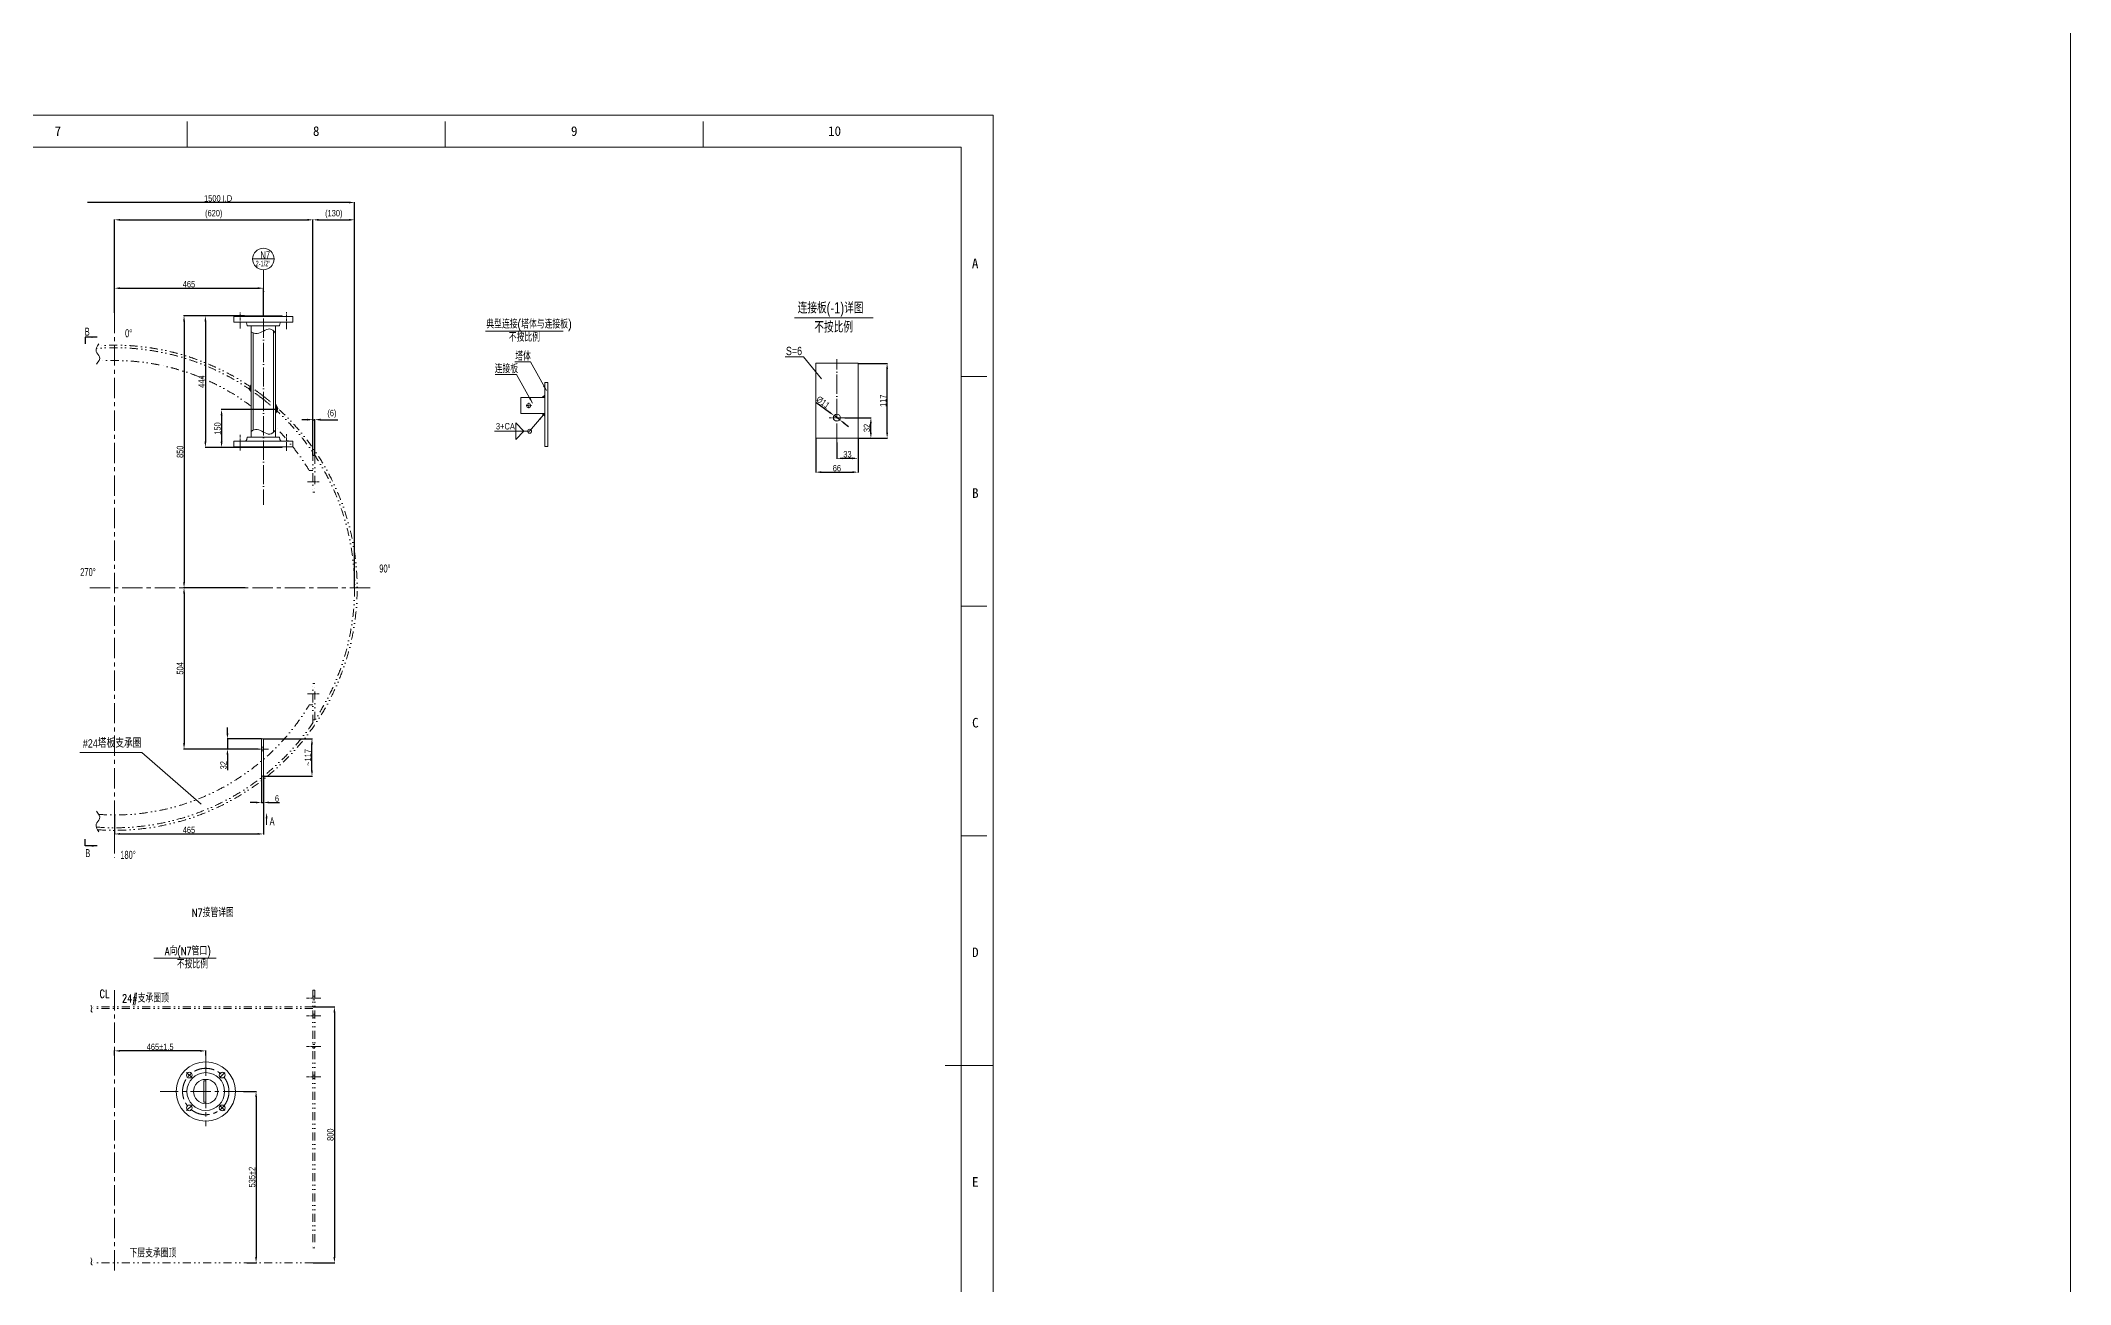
# Model space of a CAD drawing. Header units: millimetres. Extents: x 8160 to 405605, y -30951 to 80400.
# Drawn here: x 380242 to 405605, y 15946 to 31492 of the extents above; entities that cross this region are included whole.
import ezdxf

# ---------------------------------------------------------------- set-up
doc = ezdxf.new("R2010")
doc.units = ezdxf.units.MM
for name, pattern in [('ACAD_ISO04W100', [30.5, 24, -3, 0.5, -3]), ('CENTER', [50.8, 31.75, -6.35, 6.35, -6.35]), ('DIVIDE', [31.75, 12.7, -6.35, 0, -6.35, 0, -6.35]), ('HIDDEN', [9.525, 6.35, -3.175])]:
    doc.linetypes.add(name, pattern=pattern)
doc.layers.get('0').update_dxf_attribs({"lineweight": 13})
doc.layers.get('Defpoints').update_dxf_attribs({"lineweight": 13})
for name, color, linetype, lineweight in [('bh', 7, 'Continuous', 13), ('CENTER', 1, 'CENTER', 13), ('DIM', 7, 'Continuous', 13), ('DIVIDE', 3, 'DIVIDE', 13), ('HIDDEN', 6, 'HIDDEN', 13), ('PROFILE', 4, 'Continuous', 15), ('SEE', 2, 'Continuous', 13)]:
    doc.layers.add(name, color=color, linetype=linetype, lineweight=lineweight)
doc.styles.add('HZ', font='txt.shx', dxfattribs={"width": 0.75, "bigfont": 'tcc_hzdx.shx'})
doc.styles.add('HZDX', font='tcc_simp.shx', dxfattribs={"width": 0.8, "height": 80, "bigfont": 'hzdx.shx'})
doc.styles.add('TCC', font='tcc_simp.shx', dxfattribs={"width": 0.75, "bigfont": 'tcc_hzdx.shx'})
doc.styles.add('图签', font='SimSun.ttf', dxfattribs={"height": 3})
doc.dimstyles.new('uni', dxfattribs={"dimtxt": 90, "dimasz": 70, "dimexe": 5, "dimexo": 0.625, "dimgap": 10, "dimtad": 1, "dimdec": 0, "dimdsep": 46, "dimtxsty": 'HZDX', "dimcen": 2.5, "dimadec": 0, "dimazin": 0, "dimtfac": 1, "dimtdec": 0, "dimtmove": 0, "dimatfit": 3, "dimfxl": 0, "dimarcsym": 0})

# ---------------------------------------------------------------- blocks, each defined once
blk = doc.blocks.new('*D415')
at = {"layer": 'Defpoints', "color": 0}
for p in [(383178, 26879), (382504, 26407), (383262, 26407)]:
    blk.add_point(p, dxfattribs=at)
at = {"layer": 'DIM', "color": 0, "lineweight": -2}
for p, q in [((383177, 26879), (382499, 26879)), ((382504, 26809), (382504, 26477)), ((383261, 26407), (382499, 26407))]:
    blk.add_line(p, q, dxfattribs=at)
at = {"layer": 'DIM', "color": 0}
for points in [[(382492, 26809), (382516, 26809), (382504, 26879)], [(382492, 26477), (382516, 26477), (382504, 26407)]]:
    blk.add_solid(points, dxfattribs=at)
at = {"layer": 'DIM', "color": 0, "insert": (382454, 26643), "char_height": 80, "attachment_point": 5, "rotation": 90, "style": 'HZDX'}
blk.add_mtext('150', dxfattribs=at)
blk = doc.blocks.new('*D418')
at = {"layer": 'Defpoints', "color": 0}
for p in [(382790, 28053), (382302, 26407), (383262, 26407)]:
    blk.add_point(p, dxfattribs=at)
at = {"layer": 'DIM', "color": 0, "lineweight": -2}
for p, q in [((382789, 28053), (382297, 28053)), ((382302, 27983), (382302, 26477)), ((383261, 26407), (382297, 26407))]:
    blk.add_line(p, q, dxfattribs=at)
at = {"layer": 'DIM', "color": 0}
for points in [[(382290, 27983), (382313, 27983), (382302, 28053)], [(382290, 26477), (382313, 26477), (382302, 26407)]]:
    blk.add_solid(points, dxfattribs=at)
at = {"layer": 'DIM', "color": 0, "insert": (382252, 27230), "char_height": 80, "attachment_point": 5, "rotation": 90, "style": 'HZDX'}
blk.add_mtext('444', dxfattribs=at)
blk = doc.blocks.new('*D416')
at = {"layer": 'Defpoints', "color": 0}
for p in [(382790, 28053), (382035, 24653), (382800, 24653)]:
    blk.add_point(p, dxfattribs=at)
at = {"layer": 'DIM', "color": 0, "lineweight": -2}
for p, q in [((382789, 28053), (382030, 28053)), ((382035, 27983), (382035, 24723)), ((382799, 24653), (382030, 24653))]:
    blk.add_line(p, q, dxfattribs=at)
at = {"layer": 'DIM', "color": 0}
for points in [[(382023, 27983), (382047, 27983), (382035, 28053)], [(382023, 24723), (382047, 24723), (382035, 24653)]]:
    blk.add_solid(points, dxfattribs=at)
at = {"layer": 'DIM', "color": 0, "insert": (381985, 26353), "char_height": 80, "attachment_point": 5, "rotation": 90, "style": 'HZDX'}
blk.add_mtext('850', dxfattribs=at)
blk = doc.blocks.new('*D417')
at = {"layer": 'Defpoints', "color": 0}
for p in [(382801, 24653), (382035, 22637), (382960, 22637)]:
    blk.add_point(p, dxfattribs=at)
at = {"layer": 'DIM', "color": 0, "lineweight": -2}
for p, q in [((382800, 24653), (382030, 24653)), ((382035, 24583), (382035, 22707)), ((382960, 22637), (382030, 22637))]:
    blk.add_line(p, q, dxfattribs=at)
at = {"layer": 'DIM', "color": 0}
for points in [[(382023, 24583), (382047, 24583), (382035, 24653)], [(382023, 22707), (382047, 22707), (382035, 22637)]]:
    blk.add_solid(points, dxfattribs=at)
at = {"layer": 'DIM', "color": 0, "insert": (381985, 23645), "char_height": 80, "attachment_point": 5, "rotation": 90, "style": 'HZDX'}
blk.add_mtext('504', dxfattribs=at)
blk = doc.blocks.new('*D419')
at = {"layer": 'Defpoints', "color": 0}
for p in [(383002, 22299), (383026, 22299), (383002, 21969)]:
    blk.add_point(p, dxfattribs=at)
at = {"layer": 'DIM', "color": 0, "lineweight": -2}
for p, q in [((383002, 22299), (383002, 21964)), ((383026, 22299), (383026, 21964)), ((382932, 21969), (382862, 21969)), ((383002, 21969), (383026, 21969)), ((383096, 21969), (383226, 21969))]:
    blk.add_line(p, q, dxfattribs=at)
at = {"layer": 'DIM', "color": 0}
for points in [[(382932, 21981), (382932, 21958), (383002, 21969)], [(383096, 21981), (383096, 21958), (383026, 21969)]]:
    blk.add_solid(points, dxfattribs=at)
at = {"layer": 'DIM', "color": 0, "insert": (383196, 22019), "char_height": 80, "attachment_point": 5, "style": 'HZDX'}
blk.add_mtext('6', dxfattribs=at)
blk = doc.blocks.new('*D420')
at = {"layer": 'Defpoints', "color": 0}
for p in [(383026, 28397), (381166, 28089), (383026, 28053)]:
    blk.add_point(p, dxfattribs=at)
at = {"layer": 'DIM', "color": 0, "lineweight": -2}
for p, q in [((381166, 28090), (381166, 28402)), ((381236, 28397), (382956, 28397)), ((383026, 28054), (383026, 28402))]:
    blk.add_line(p, q, dxfattribs=at)
at = {"layer": 'DIM', "color": 0}
for points in [[(381236, 28409), (381236, 28385), (381166, 28397)], [(382956, 28409), (382956, 28385), (383026, 28397)]]:
    blk.add_solid(points, dxfattribs=at)
at = {"layer": 'DIM', "color": 0, "insert": (382096, 28447), "char_height": 80, "attachment_point": 5, "style": 'HZDX'}
blk.add_mtext('465', dxfattribs=at)
blk = doc.blocks.new('*D421')
at = {"layer": 'Defpoints', "color": 0}
for p in [(383026, 22765), (383633, 22765), (383026, 22299)]:
    blk.add_point(p, dxfattribs=at)
at = {"layer": 'DIM', "color": 0, "lineweight": -2}
for p, q in [((383027, 22765), (383638, 22765)), ((383633, 22369), (383633, 22695)), ((383027, 22299), (383638, 22299))]:
    blk.add_line(p, q, dxfattribs=at)
at = {"layer": 'DIM', "color": 0}
for points in [[(383621, 22695), (383645, 22695), (383633, 22765)], [(383621, 22369), (383645, 22369), (383633, 22299)]]:
    blk.add_solid(points, dxfattribs=at)
at = {"layer": 'DIM', "color": 0, "insert": (383583, 22532), "char_height": 80, "attachment_point": 5, "rotation": 90, "style": 'HZDX'}
blk.add_mtext('~117', dxfattribs=at)
blk = doc.blocks.new('*D422')
at = {"layer": 'Defpoints', "color": 0}
for p in [(383646, 29252), (381166, 28089), (383646, 26341)]:
    blk.add_point(p, dxfattribs=at)
at = {"layer": 'DIM', "color": 0, "lineweight": -2}
for p, q in [((381166, 28090), (381166, 29257)), ((381236, 29252), (383576, 29252)), ((383646, 26342), (383646, 29257))]:
    blk.add_line(p, q, dxfattribs=at)
at = {"layer": 'DIM', "color": 0}
for points in [[(381236, 29263), (381236, 29240), (381166, 29252)], [(383576, 29263), (383576, 29240), (383646, 29252)]]:
    blk.add_solid(points, dxfattribs=at)
at = {"layer": 'DIM', "color": 0, "insert": (382406, 29323), "char_height": 80, "attachment_point": 5, "style": 'HZDX'}
blk.add_mtext('(620)', dxfattribs=at)
blk = doc.blocks.new('*D423')
at = {"layer": 'Defpoints', "color": 0}
for p in [(383670, 26754), (383646, 26306), (383670, 26306)]:
    blk.add_point(p, dxfattribs=at)
at = {"layer": 'DIM', "color": 0, "lineweight": -2}
for p, q in [((383576, 26754), (383506, 26754)), ((383646, 26306), (383646, 26759)), ((383646, 26754), (383670, 26754)), ((383670, 26306), (383670, 26759)), ((383740, 26754), (383955, 26754))]:
    blk.add_line(p, q, dxfattribs=at)
at = {"layer": 'DIM', "color": 0}
for points in [[(383576, 26766), (383576, 26742), (383646, 26754)], [(383740, 26766), (383740, 26742), (383670, 26754)]]:
    blk.add_solid(points, dxfattribs=at)
at = {"layer": 'DIM', "color": 0, "insert": (383882, 26825), "char_height": 80, "attachment_point": 5, "style": 'HZDX'}
blk.add_mtext('(6)', dxfattribs=at)
blk = doc.blocks.new('*D424')
at = {"layer": 'Defpoints', "color": 0}
for p in [(384166, 29252), (383646, 26306), (384166, 24653)]:
    blk.add_point(p, dxfattribs=at)
at = {"layer": 'DIM', "color": 0, "lineweight": -2}
for p, q in [((383646, 26306), (383646, 29257)), ((383716, 29252), (384096, 29252)), ((384166, 24654), (384166, 29257))]:
    blk.add_line(p, q, dxfattribs=at)
at = {"layer": 'DIM', "color": 0}
for points in [[(383716, 29263), (383716, 29240), (383646, 29252)], [(384096, 29263), (384096, 29240), (384166, 29252)]]:
    blk.add_solid(points, dxfattribs=at)
at = {"layer": 'DIM', "color": 0, "insert": (383906, 29323), "char_height": 80, "attachment_point": 5, "style": 'HZDX'}
blk.add_mtext('(130)', dxfattribs=at)
blk = doc.blocks.new('*D436')
at = {"layer": 'Defpoints', "color": 0}
for p in [(383646, 19417), (383646, 16217), (383914, 16217)]:
    blk.add_point(p, dxfattribs=at)
at = {"layer": 'DIM', "color": 0, "lineweight": -2}
for p, q in [((383647, 19417), (383919, 19417)), ((383914, 19347), (383914, 16287)), ((383647, 16217), (383919, 16217))]:
    blk.add_line(p, q, dxfattribs=at)
at = {"layer": 'DIM', "color": 0}
for points in [[(383902, 19347), (383925, 19347), (383914, 19417)], [(383902, 16287), (383925, 16287), (383914, 16217)]]:
    blk.add_solid(points, dxfattribs=at)
at = {"layer": 'DIM', "color": 0, "insert": (383864, 17817), "char_height": 80, "attachment_point": 5, "rotation": 90, "style": 'HZDX'}
blk.add_mtext('800', dxfattribs=at)
blk = doc.blocks.new('*D437')
at = {"layer": 'Defpoints', "color": 0}
for p in [(382776, 18357), (382820, 16217), (382935, 16217)]:
    blk.add_point(p, dxfattribs=at)
at = {"layer": 'DIM', "color": 0, "lineweight": -2}
for p, q in [((382777, 18357), (382940, 18357)), ((382935, 18287), (382935, 16287)), ((382820, 16217), (382940, 16217))]:
    blk.add_line(p, q, dxfattribs=at)
at = {"layer": 'DIM', "color": 0}
for points in [[(382923, 18287), (382947, 18287), (382935, 18357)], [(382923, 16287), (382947, 16287), (382935, 16217)]]:
    blk.add_solid(points, dxfattribs=at)
at = {"layer": 'DIM', "color": 0, "insert": (382885, 17287), "char_height": 80, "attachment_point": 5, "rotation": 90, "style": 'HZDX'}
blk.add_mtext('535%%P2', dxfattribs=at)
blk = doc.blocks.new('*D438')
at = {"layer": 'Defpoints', "color": 0}
for p in [(381166, 18865), (381166, 18808), (382306, 18808)]:
    blk.add_point(p, dxfattribs=at)
at = {"layer": 'DIM', "color": 0, "lineweight": -2}
for p, q in [((381166, 18809), (381166, 18870)), ((382236, 18865), (381236, 18865)), ((382306, 18809), (382306, 18870))]:
    blk.add_line(p, q, dxfattribs=at)
at = {"layer": 'DIM', "color": 0}
for points in [[(381236, 18876), (381236, 18853), (381166, 18865)], [(382236, 18876), (382236, 18853), (382306, 18865)]]:
    blk.add_solid(points, dxfattribs=at)
at = {"layer": 'DIM', "color": 0, "insert": (381736, 18915), "char_height": 80, "attachment_point": 5, "style": 'HZDX'}
blk.add_mtext('465%%P1.5', dxfattribs=at)
blk = doc.blocks.new('*D457')
at = {"layer": 'Defpoints', "color": 0}
for p in [(390456, 27458), (390820, 27458), (390456, 26522)]:
    blk.add_point(p, dxfattribs=at)
at = {"layer": 'DIM', "color": 0, "lineweight": -2}
for p, q in [((390457, 27458), (390825, 27458)), ((390820, 26592), (390820, 27388)), ((390457, 26522), (390825, 26522))]:
    blk.add_line(p, q, dxfattribs=at)
at = {"layer": 'DIM', "color": 0}
for points in [[(390808, 27388), (390831, 27388), (390820, 27458)], [(390808, 26592), (390831, 26592), (390820, 26522)]]:
    blk.add_solid(points, dxfattribs=at)
at = {"layer": 'DIM', "color": 0, "insert": (390770, 26990), "char_height": 80, "attachment_point": 5, "rotation": 90, "style": 'HZDX'}
blk.add_mtext('117', dxfattribs=at)
blk = doc.blocks.new('*D458')
at = {"layer": 'Defpoints', "color": 0}
for p in [(390192, 26468), (390456, 26522), (390456, 26271)]:
    blk.add_point(p, dxfattribs=at)
at = {"layer": 'DIM', "color": 0, "lineweight": -2}
for p, q in [((390192, 26467), (390192, 26266)), ((390456, 26522), (390456, 26266)), ((390262, 26271), (390386, 26271))]:
    blk.add_line(p, q, dxfattribs=at)
at = {"layer": 'DIM', "color": 0}
for points in [[(390262, 26282), (390262, 26259), (390192, 26271)], [(390386, 26282), (390386, 26259), (390456, 26271)]]:
    blk.add_solid(points, dxfattribs=at)
at = {"layer": 'DIM', "color": 0, "insert": (390324, 26321), "char_height": 80, "attachment_point": 5, "style": 'HZDX'}
blk.add_mtext('33', dxfattribs=at)
blk = doc.blocks.new('*D459')
at = {"layer": 'Defpoints', "color": 0}
for p in [(390290, 26778), (390617, 26778), (390456, 26522)]:
    blk.add_point(p, dxfattribs=at)
at = {"layer": 'DIM', "color": 0, "lineweight": -2}
for p, q in [((390291, 26778), (390622, 26778)), ((390617, 26592), (390617, 26708)), ((390457, 26522), (390622, 26522))]:
    blk.add_line(p, q, dxfattribs=at)
at = {"layer": 'DIM', "color": 0}
for points in [[(390605, 26708), (390628, 26708), (390617, 26778)], [(390605, 26592), (390628, 26592), (390617, 26522)]]:
    blk.add_solid(points, dxfattribs=at)
at = {"layer": 'DIM', "color": 0, "insert": (390567, 26650), "char_height": 80, "attachment_point": 5, "rotation": 90, "style": 'HZDX'}
blk.add_mtext('32', dxfattribs=at)
blk = doc.blocks.new('*D460')
at = {"layer": 'Defpoints', "color": 0}
for p in [(390157, 26805), (390227, 26752)]:
    blk.add_point(p, dxfattribs=at)
at = {"layer": 'DIM', "color": 0, "lineweight": -2}
for p, q in [((389931, 26974), (390101, 26847)), ((390227, 26752), (390157, 26805)), ((390283, 26710), (390339, 26668))]:
    blk.add_line(p, q, dxfattribs=at)
at = {"layer": 'DIM', "color": 0}
for points in [[(390108, 26856), (390094, 26837), (390157, 26805)], [(390290, 26719), (390276, 26701), (390227, 26752)]]:
    blk.add_solid(points, dxfattribs=at)
at = {"layer": 'DIM', "color": 0, "insert": (390018, 26971), "char_height": 80, "attachment_point": 5, "rotation": 323.1168, "style": 'HZDX'}
blk.add_mtext('%%c11', dxfattribs=at)
blk = doc.blocks.new('*D461')
at = {"layer": 'Defpoints', "color": 0}
for p in [(389928, 26522), (390456, 26522), (390456, 26098)]:
    blk.add_point(p, dxfattribs=at)
at = {"layer": 'DIM', "color": 0, "lineweight": -2}
for p, q in [((389928, 26522), (389928, 26093)), ((390456, 26522), (390456, 26093)), ((389998, 26098), (390386, 26098))]:
    blk.add_line(p, q, dxfattribs=at)
at = {"layer": 'DIM', "color": 0}
for points in [[(389998, 26110), (389998, 26086), (389928, 26098)], [(390386, 26110), (390386, 26086), (390456, 26098)]]:
    blk.add_solid(points, dxfattribs=at)
at = {"layer": 'DIM', "color": 0, "insert": (390192, 26148), "char_height": 80, "attachment_point": 5, "style": 'HZDX'}
blk.add_mtext('66', dxfattribs=at)
blk = doc.blocks.new('*D528')
at = {"layer": 'Defpoints', "color": 0}
for p in [(383026, 22299), (381166, 21813), (383026, 21576)]:
    blk.add_point(p, dxfattribs=at)
at = {"layer": 'DIM', "color": 0, "lineweight": -2}
for p, q in [((383026, 22299), (383026, 21571)), ((381166, 21813), (381166, 21571)), ((381236, 21576), (382956, 21576))]:
    blk.add_line(p, q, dxfattribs=at)
at = {"layer": 'DIM', "color": 0}
for points in [[(381236, 21588), (381236, 21565), (381166, 21576)], [(382956, 21588), (382956, 21565), (383026, 21576)]]:
    blk.add_solid(points, dxfattribs=at)
at = {"layer": 'DIM', "color": 0, "insert": (382096, 21626), "char_height": 80, "attachment_point": 5, "style": 'HZDX'}
blk.add_mtext('465', dxfattribs=at)
blk = doc.blocks.new('*D801')
at = {"layer": 'Defpoints', "color": 0}
for p in [(380827, 29469), (380827, 24653), (384166, 24653)]:
    blk.add_point(p, dxfattribs=at)
at = {"layer": 'DIM', "color": 0, "lineweight": -2}
for p, q in [((384096, 29469), (380827, 29469)), ((384166, 24654), (384166, 29474))]:
    blk.add_line(p, q, dxfattribs=at)
at = {"layer": 'DIM', "color": 0}
blk.add_solid([(384096, 29480), (384096, 29457), (384166, 29469)], dxfattribs=at)
at = {"layer": 'DIM', "color": 0, "insert": (382461, 29519), "char_height": 80, "attachment_point": 5, "style": 'HZDX'}
blk.add_mtext('1500 I.D', dxfattribs=at)
blk = doc.blocks.new('_None')
blk = doc.blocks.new('*D803')
at = {"layer": 'Defpoints', "color": 0}
for p in [(382577, 22637), (382960, 22637), (383002, 22765)]:
    blk.add_point(p, dxfattribs=at)
at = {"layer": 'DIM', "color": 0, "lineweight": -2}
for p, q in [((382577, 22835), (382577, 22905)), ((383001, 22765), (382572, 22765)), ((382960, 22637), (382572, 22637)), ((382577, 22765), (382577, 22637)), ((382577, 22567), (382577, 22374))]:
    blk.add_line(p, q, dxfattribs=at)
at = {"layer": 'DIM', "color": 0}
for points in [[(382565, 22835), (382589, 22835), (382577, 22765)], [(382565, 22567), (382589, 22567), (382577, 22637)]]:
    blk.add_solid(points, dxfattribs=at)
at = {"layer": 'DIM', "color": 0, "insert": (382527, 22435), "char_height": 80, "attachment_point": 5, "rotation": 90, "style": 'HZDX'}
blk.add_mtext('32', dxfattribs=at)
blk = doc.blocks.new('bconn-5')
at = {"layer": 'bh'}
for points in [[(303957, -6044), (303925, -6076), (303957, -6076)], [(303957, -6308), (303925, -6276), (303957, -6276)]]:
    blk.add_hatch(color=256, dxfattribs=at).paths.add_polyline_path(points)
for p, q in [((303925, -6076), (303957, -6044)), ((303925, -6276), (303957, -6308))]:
    blk.add_line(p, q, dxfattribs=at)
at = {"layer": 'CENTER'}
for p, q in [((303724, -6176), (303790, -6176)), ((303757, -6209), (303757, -6143))]:
    blk.add_line(p, q, dxfattribs=at)
at = {"layer": 'DIM'}
for p, q in [((303217, -5244), (304186, -5244)), ((303594, -6393), (303697, -6496)), ((303594, -6393), (303594, -6496)), ((303594, -6599), (303697, -6496)), ((303594, -6599), (303594, -6496))]:
    blk.add_line(p, q, dxfattribs=at)
blk.add_circle((303768, -6496), 25, dxfattribs=at)
at = {"layer": 'PROFILE'}
for p, q in [((303657, -6276), (303657, -6076)), ((303957, -6076), (303657, -6076)), ((303957, -6687), (303957, -5887)), ((303997, -5887), (303957, -5887)), ((303997, -6687), (303997, -5887)), ((303957, -6276), (303657, -6276)), ((303997, -6687), (303957, -6687))]:
    blk.add_line(p, q, dxfattribs=at)
blk.add_circle((303757, -6176), 25, dxfattribs=at)
at = {"layer": 'DIM'}
for s, height, style, width, p in [('典型连接(塔体与连接板)', 100, 'HZ', 0.75, (303228, -5211)), ('不按比例', 100, 'HZ', 0.75, (303508, -5375)), ('塔体', 100, 'HZ', 0.75, (303589, -5612)), ('连接板', 100, 'HZ', 0.75, (303332, -5769)), ('3+CA.', 80, 'HZDX', 0.7, (303347, -6474))]:
    blk.add_text(s, height=height, dxfattribs=dict(at, style=style, width=width)).set_placement(p)
at = {"layer": 'bh'}
for points in [[(303805, -6145), (303606, -5786), (303337, -5786)], [(303978, -5988), (303779, -5628), (303584, -5628)]]:
    blk.add_leader(points, dimstyle='uni', override={"dimgap": 10, "dimtad": 0}, dxfattribs=at)
at = {"layer": 'DIM'}
blk.add_leader([(303941, -6292), (303768, -6496), (303330, -6496)], dimstyle='uni', override={"dimgap": 10, "dimtad": 0}, dxfattribs=at)

msp = doc.modelspace()

# ---------------------------------------------------------------- hatches: boundary and pattern name
at = {"layer": 'bh'}
h = msp.add_hatch(color=7, dxfattribs=at)
h.paths.add_polyline_path([(382859.5, 27168.2, -0.0014408), (382874, 27158.4), (382874, 27187.6)])
h.paths.add_polyline_path([(382848.4, 27137.1, -0.0025788), (382874, 27119.6), (382874, 27158.4, 0.0014408), (382859.5, 27168.2)])
h.paths.add_polyline_path([(382874, 27100.7), (382874, 27119.6, 0.0025788), (382848.4, 27137.1)])
h = msp.add_hatch(color=7, dxfattribs=at)
h.paths.add_polyline_path([(383178, 26921.5, -0.0032617), (383207.4, 26895.1), (383178, 26958.1)])
h.paths.add_polyline_path([(383178, 26878.6, -0.0023745), (383199, 26859.4), (383207.4, 26895.1, 0.0032617), (383178, 26921.5)])
h.paths.add_polyline_path([(383178, 26834.9), (383199, 26859.4, 0.0023745), (383178, 26878.6)])

# ---------------------------------------------------------------- linework, layer by layer
at = {"color": 7}
for p, q in [((392146.8, 30561.8), (358506.8, 30561.8)), ((382074.8, 30161.8), (382074.8, 30481.8)), ((385298.8, 30161.8), (385298.8, 30481.8)), ((388522.8, 30161.8), (388522.8, 30481.8)), ((392146.8, 6801.8), (392146.8, 30561.8)), ((391746.8, 30161.8), (359506.8, 30161.8)), ((391746.8, 7201.8), (391746.8, 30161.8)), ((389661.7, 28026.9), (390646, 28026.9)), ((391746.8, 27291.8), (392066.8, 27291.8)), ((391746.8, 24421.8), (392066.8, 24421.8)), ((391746.8, 21551.8), (392066.8, 21551.8)), ((392146.8, 18681.8), (391546.8, 18681.8)), ((392146.8, 18681.8), (391546.8, 18681.8))]:
    msp.add_line(p, q, dxfattribs=at)
at = {"layer": 'bh', "color": 7}
for p, q in [((382859.5, 27168.2), (382848.4, 27137.1)), ((382874, 27187.6), (382859.5, 27168.2)), ((382848.4, 27137.1), (382874, 27100.7)), ((383178, 26958.1), (383207.4, 26895.1)), ((383207.4, 26895.1), (383199, 26859.4)), ((383199, 26859.4), (383178, 26834.9))]:
    msp.add_line(p, q, dxfattribs=at)
at = {"layer": 'CENTER', "color": 7, "linetype": 'ACAD_ISO04W100', "ltscale": 10}
for p, q in [((383026, 28627.3), (383026, 25690.5)), ((390192.1, 26467.8), (390192.1, 27511))]:
    msp.add_line(p, q, dxfattribs=at)
at = {"layer": 'CENTER', "color": 7, "ltscale": 8}
for p, q in [((381166, 28089.5), (381166, 21279.3)), ((384361.7, 24653.3), (380826.7, 24653.3)), ((381166, 19624.9), (381166, 16080.2)), ((382306, 18808.1), (382306, 17924.1)), ((382130.4, 18532.5), (382067.3, 18595.5)), ((382481.5, 18532.5), (382544.6, 18595.5)), ((382775.9, 18356.9), (381737.5, 18356.9)), ((382130.4, 18181.3), (382067.3, 18118.3)), ((382481.5, 18181.3), (382544.6, 18118.3))]:
    msp.add_line(p, q, dxfattribs=at)
at = {"layer": 'CENTER', "color": 7}
for p, q in [((382736, 27894.5), (382736, 28095.9)), ((383316, 27886), (383316, 28095.9)), ((390093.9, 26778.3), (390290.3, 26778.3)), ((382736, 26565.9), (382736, 26364.5)), ((383316, 26574.4), (383316, 26364.5)), ((383723.9, 25977.3), (383579, 25977.3)), ((383723.9, 23329.3), (383579, 23329.3)), ((383089.4, 22637.3), (382960.2, 22637.3)), ((383563.8, 19524.9), (383745.5, 19524.9)), ((383563.8, 19300.9), (383745.5, 19300.9)), ((383563.8, 18920.9), (383745.5, 18920.9)), ((383563.8, 18540.9), (383745.5, 18540.9))]:
    msp.add_line(p, q, dxfattribs=at)
at = {"layer": 'CENTER', "color": 7, "ltscale": 8}
msp.add_circle((382306, 18356.9), 290, dxfattribs=at)
at = {"layer": 'DIM', "color": 7}
msp.add_line((382435.8, 20025.1), (381657.4, 20025.1), dxfattribs=at)
msp.add_lwpolyline([(8160.2, 68618), (405604.7, 68618), (405604.7, -30951.1), (8160.2, -30951.1)], close=True, dxfattribs=at)
at = {"layer": 'DIVIDE', "color": 7, "ltscale": 8}
for p, q in [((383646, 26341.4), (383646, 25849.3)), ((383670, 26305.6), (383646, 26305.6)), ((383670, 26305.6), (383670, 25849.3)), ((383646, 26117.3), (383599.6, 26117.3)), ((383670, 25849.3), (383646, 25849.3)), ((383670, 23457.3), (383646, 23457.3)), ((383646, 22965.2), (383646, 23457.3)), ((383670, 23001), (383670, 23457.3)), ((383646, 23189.3), (383599.6, 23189.3)), ((383670, 23001), (383646, 23001)), ((383646, 19624.9), (383646, 16404.9)), ((383646, 19624.9), (383670, 19624.9)), ((383646, 19546.9), (383670, 19546.9)), ((383670, 19624.9), (383670, 16404.9)), ((383646, 19392.9), (380880.2, 19392.9)), ((383646, 19416.9), (380880.9, 19416.9)), ((383646, 19502.9), (383670, 19502.9)), ((383646, 19322.9), (383670, 19322.9)), ((383646, 19278.9), (383670, 19278.9)), ((383646, 18942.9), (383670, 18942.9)), ((383646, 18898.9), (383670, 18898.9)), ((383646, 18562.9), (383670, 18562.9)), ((383646, 18518.9), (383670, 18518.9)), ((383646, 16404.9), (383670, 16404.9)), ((383646, 16216.9), (380872.8, 16216.9))]:
    msp.add_line(p, q, dxfattribs=at)
for radius, start, end in [(3000, 55.29625, 94.34208), (3032, 55.71398, 93.99957), (2840, 53.02916, 93.98479), (3032, 266.00043, 48.42588), (3000, 265.65792, 47.88146), (2840, 31.03041, 44.891), (2840, 266.01521, 328.96959)]:
    msp.add_arc((381166, 24653.3), radius, start, end, dxfattribs=at)
at = {"layer": 'HIDDEN', "color": 7}
for radius, start, end in [(3032, 50.03514, 54.63689), (3000, 49.52102, 54.20198)]:
    msp.add_arc((381166, 24653.3), radius, start, end, dxfattribs=at)
at = {"layer": 'PROFILE', "color": 7}
for p, q in [((383396, 28045.3), (382656, 28045.3)), ((382656, 27973.3), (382656, 28045.3)), ((382656, 27973.3), (382796.7, 27973.3)), ((382790, 28045.3), (382790, 28053.3)), ((383262, 28053.3), (382790, 28053.3)), ((382796.7, 27973.3), (383255.2, 27973.3)), ((382823.9, 27925.3), (382820.6, 27952.2)), ((383228.1, 27925.3), (382823.9, 27925.3)), ((382874, 26535.1), (382874, 27925.3)), ((383178, 26535.1), (383178, 27925.3)), ((383228.1, 27925.3), (383231.4, 27952.2)), ((383396, 27973.3), (383255.2, 27973.3)), ((383262, 28045.3), (383262, 28053.3)), ((383396, 27973.3), (383396, 28045.3)), ((382898, 26620.8), (382898, 27839.6)), ((383154, 26597.9), (383154, 27862.5)), ((389928.1, 26522.3), (389928.1, 27458.3)), ((389928.1, 27458.3), (390456.1, 27458.3)), ((390456.1, 26522.3), (390456.1, 27458.3)), ((382656, 26487.1), (382656, 26415.1)), ((382656, 26487.1), (382796.7, 26487.1)), ((383396, 26415.1), (382656, 26415.1)), ((382790, 26415.1), (382790, 26407.1)), ((383262, 26407.1), (382790, 26407.1)), ((382796.7, 26487.1), (383255.2, 26487.1)), ((382823.9, 26535.1), (382820.6, 26508.2)), ((383228.1, 26535.1), (382823.9, 26535.1)), ((383228.1, 26535.1), (383231.4, 26508.2)), ((383396, 26487.1), (383255.2, 26487.1)), ((383262, 26415.1), (383262, 26407.1)), ((383396, 26487.1), (383396, 26415.1)), ((389928.1, 26522.3), (390456.1, 26522.3)), ((383026, 22765.3), (383002, 22765.3)), ((383002, 22765.3), (383002, 22299.5)), ((383026, 22659.3), (383002, 22659.3)), ((383026, 22615.3), (383002, 22615.3)), ((383026, 22765.3), (383026, 22299.5)), ((383026, 22299.5), (383002, 22299.5))]:
    msp.add_line(p, q, dxfattribs=at)
at = {"layer": 'PROFILE', "color": 7, "ltscale": 8}
for p, q in [((382282, 18224.9), (382282, 18488.9)), ((382306, 18488.9), (382282, 18488.9)), ((382306, 18224.9), (382306, 18488.9)), ((382306, 18224.9), (382282, 18224.9))]:
    msp.add_line(p, q, dxfattribs=at)
at = {"layer": 'PROFILE', "color": 7}
msp.add_circle((390192.1, 26778.3), 44, dxfattribs=at)
at = {"layer": 'PROFILE', "color": 7, "ltscale": 8}
for centre, radius in [((382306, 18356.9), 370), ((382100.9, 18562), 36), ((382306, 18356.9), 236), ((382511, 18562), 36), ((382306, 18356.9), 152), ((382100.9, 18151.8), 36), ((382511, 18151.8), 36)]:
    msp.add_circle(centre, radius, dxfattribs=at)
at = {"layer": 'PROFILE', "color": 7}
for centre, start, end in [((382796.7, 27949.3), 7, 90), ((383255.2, 27949.3), 90, 173), ((382796.7, 26511.1), 270, 353), ((383255.2, 26511.1), 187, 270)]:
    msp.add_arc(centre, 24, start, end, dxfattribs=at)
at = {"layer": 'SEE', "color": 7}
for p, q in [((382891, 28762.3), (383161, 28762.3)), ((389545.5, 27538.4), (389774.4, 27538.4)), ((389774.4, 27538.4), (389999.9, 27265.4)), ((381505.6, 22595), (380734.2, 22595)), ((381505.6, 22595), (382247.8, 21947.4)), ((383066.4, 21772.8), (383066.4, 21692.1))]:
    msp.add_line(p, q, dxfattribs=at)
msp.add_circle((383026, 28762.3), 135, dxfattribs=at)
for points in [[(380942.3, 27447.5), (380979.8, 27539.6), (380937.7, 27606.8), (380969.6, 27702.3)], [(380942.3, 21859.1), (380979.8, 21766.9), (380937.7, 21699.8), (380969.6, 21604.3)], [(380886.2, 19344), (380873, 19375.6), (380883.8, 19403.5), (380869.4, 19433.6)], [(380886.2, 16187.8), (380873, 16219.4), (380883.8, 16247.4), (380869.4, 16277.5)]]:
    msp.add_spline(points, degree=3, dxfattribs=at)
for points in [[(383178, 27836.5), (383155.6, 27863.9), (383090.6, 27922.8), (382972.8, 27808), (382898, 27837.4), (382874, 27852.5)], [(383178, 26623.9), (383155.6, 26596.5), (383090.6, 26537.6), (382972.8, 26652.4), (382898, 26623), (382874, 26607.9)]]:
    msp.add_open_spline(points, degree=3, knots=[11.3659155, 11.3659155, 11.3659155, 11.3659155, 35.0135831, 76.8141926, 97.229832, 97.229832, 97.229832, 97.229832], dxfattribs=at)
msp.add_solid([(383078.1, 21772.8), (383066.4, 21842.8), (383054.7, 21772.8)], dxfattribs=at)

# ---------------------------------------------------------------- block references
at = {"layer": 'DIM', "color": 7}
msp.add_blockref('bconn-5', (82584.6, 33105.6), dxfattribs=at)

# ---------------------------------------------------------------- texts
at = {"color": 7, "style": '图签'}
for s, p in [('7', (380417.9, 30300.8)), ('8', (383645.2, 30300.8)), ('9', (386869.2, 30300.8)), ('10', (390081.2, 30300.8)), ('A', (391878.7, 28646.8)), ('B', (391881.4, 25776.8)), ('C', (391881.4, 22906.8)), ('D', (391881.4, 20036.8)), ('E', (391880.7, 17166.8))]:
    msp.add_text(s, height=120, dxfattribs=at).set_placement(p)
at = {"color": 7, "style": 'TCC', "width": 0.75}
for s, p in [('连接板(-1)详图', (389701.8, 28081.4)), ('不按比例', (389910.1, 27842.4))]:
    msp.add_text(s, height=140, dxfattribs=at).set_placement(p)
at = {"layer": 'DIM', "color": 7, "style": 'HZ', "width": 0.75}
for s, p in [('N7接管详图', (382131.6, 20540.5)), ('A向(N7管口)', (381794.6, 20061.3)), ('不按比例', (381945.3, 19895.9)), ('CL', (380980, 19528.7)), ('24#支承圈顶', (381259.4, 19470.8)), ('下层支承圈顶', (381353.8, 16284.4))]:
    msp.add_text(s, height=100, dxfattribs=at).set_placement(p)
at = {"layer": 'SEE', "color": 7, "style": 'HZDX'}
for s, height, width, p in [('2-1/2"', 70, 0.6, (382928.6, 28670.1)), ('N7', 100, 0.7, (382989, 28759.4)), ('B', 100, 0.7, (380793.8, 27803.6)), ('0%%D', 100, 0.7, (381298, 27783.7)), ('S=6', 104.4, 0.8, (389555.3, 27560.4)), ('270%%D', 100, 0.7, (380737.7, 24799.2)), ('90%%D', 100, 0.7, (384474.3, 24843.7)), ('#24塔板支承圈', 104.92, 0.8, (380770, 22655.1)), ('A', 100, 0.7, (383104.1, 21682.5)), ('B', 100, 0.7, (380800.6, 21286.5)), ('180%%D', 100, 0.7, (381238.2, 21265.1))]:
    msp.add_text(s, height=height, dxfattribs=dict(at, width=width)).set_placement(p)

# ---------------------------------------------------------------- dimensions: what is measured, and where the dimension line sits
at = {"layer": 'DIM', "color": 7}
dim = msp.add_linear_dim(base=(380826.7, 29468.6), p1=(384166, 24653.3), p2=(380826.7, 24653.3), text='1500 I.D', dimstyle='uni', override={"dimblk2": 'None', "dimsah": 1, "dimse2": 1}, dxfattribs=at)
dim.commit()
dim.dimension.update_dxf_attribs({"geometry": '*D801', "text_midpoint": (382461.4, 29518.6)})
for base, p1, p2, angle, text, picture, middle in [((383646, 29251.6), (381166, 28089.5), (383646, 26341.4), 180, '(620)', '*D422', (382406, 29322.5)), ((384166, 29251.6), (383646, 26305.6), (384166, 24653.3), 180, '(130)', '*D424', (383906, 29322.5)), ((382034.9, 24653.3), (382790, 28053.3), (382799.6, 24653.3), 270, '850', '*D416', (381984.9, 26353.3)), ((382301.6, 26407.1), (382790, 28053.3), (383262, 26407.1), 270, '444', '*D418', (382251.6, 27230.2)), ((390819.8, 27458.3), (390456.1, 26522.3), (390456.1, 27458.3), 90, '117', '*D457', (390769.8, 26990.3)), ((382504.1, 26407.1), (383178, 26878.6), (383262, 26407.1), 270, '150', '*D415', (382454.1, 26642.8)), ((383670, 26753.9), (383646, 26305.6), (383670, 26305.6), 180, '(6)', '*D423', (383882.5, 26824.9)), ((390616.5, 26778.3), (390456.1, 26522.3), (390290.3, 26778.3), 90, '32', '*D459', (390566.5, 26650.3)), ((382034.9, 22637.3), (382800.8, 24653.3), (382960.2, 22637.3), 270, '504', '*D417', (381984.9, 23645.3)), ((383633, 22765.3), (383026, 22299.5), (383026, 22765.3), 90, '~117', '*D421', (383583, 22532.4)), ((383026, 21576.4), (381166, 21813.3), (383026, 22299.5), 180, '465', '*D528', (382096, 21626.4)), ((383913.6, 16216.9), (383646, 19416.9), (383646, 16216.9), 90, '800', '*D436', (383863.6, 17816.9)), ((381166, 18864.5), (382306, 18808.1), (381166, 18808.1), 180, '465%%P1.5', '*D438', (381736, 18914.5)), ((382935.1, 16216.9), (382775.9, 18356.9), (382819.7, 16216.9), 90, '535%%P2', '*D437', (382885.1, 17286.9))]:
    dim = msp.add_linear_dim(base=base, p1=p1, p2=p2, angle=angle, text=text, dimstyle='uni', dxfattribs=at)
    dim.commit()
    dim.dimension.update_dxf_attribs({"geometry": picture, "text_midpoint": middle})
dim = msp.add_linear_dim(base=(383026, 28396.9), p1=(381166, 28089.5), p2=(383026, 28053.3), text='465', dimstyle='uni', dxfattribs=at)
dim.commit()
dim.dimension.update_dxf_attribs({"geometry": '*D420', "text_midpoint": (382096, 28396.9), "dimtype": 160})
dim = msp.add_diameter_dim_2p(p1=(390227.3, 26751.9), p2=(390156.9, 26804.7), text='%%c11', dimstyle='uni', dxfattribs=at)
dim.commit()
dim.dimension.update_dxf_attribs({"geometry": '*D460', "text_midpoint": (390018.2, 26971.3)})
for base, p1, text, picture, middle in [((390456.1, 26098), (389928.1, 26522.3), '66', '*D461', (390192.1, 26148)), ((390456.1, 26270.6), (390192.1, 26467.8), '33', '*D458', (390324.1, 26320.6))]:
    dim = msp.add_linear_dim(base=base, p1=p1, p2=(390456.1, 26522.3), text=text, dimstyle='uni', dxfattribs=at)
    dim.commit()
    dim.dimension.update_dxf_attribs({"geometry": picture, "text_midpoint": middle})
for base, p1, p2, angle, text, picture, middle in [((382576.9, 22637.3), (383002, 22765.3), (382960.2, 22637.3), 270, '32', '*D803', (382576.9, 22435.5)), ((383002, 21969.3), (383026, 22299.5), (383002, 22299.5), 180, '6', '*D419', (383195.8, 21969.3))]:
    dim = msp.add_linear_dim(base=base, p1=p1, p2=p2, angle=angle, text=text, dimstyle='uni', dxfattribs=at)
    dim.commit()
    dim.dimension.update_dxf_attribs({"geometry": picture, "text_midpoint": middle, "dimtype": 160})

# ---------------------------------------------------------------- leaders
at = {"layer": 'SEE', "color": 7}
for points in [[(380948.8, 27786.5), (380798.1, 27786.5), (380798.1, 27703.4)], [(380948.8, 21426.1), (380798.1, 21426.1), (380798.1, 21509.3)]]:
    msp.add_leader(points, dimstyle='uni', override={"dimgap": 10, "dimtad": 0}, dxfattribs=at)

doc.saveas('drawing.dxf')
